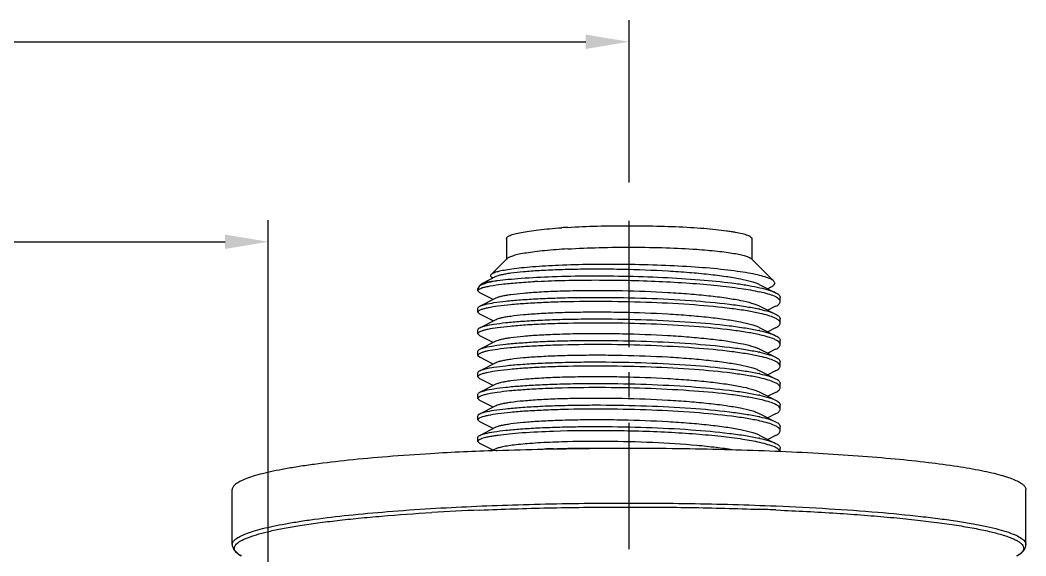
# Model space of a CAD drawing. Extents: x -7342 to 109, y -2615 to 214.
# Drawn here: x -5441.7 to -5372, y -2349.3 to -2312.2 of the extents above; entities that cross this region are included whole.
import ezdxf

# ---------------------------------------------------------------- set-up
doc = ezdxf.new("R2010")
doc.units = 0
doc.header["$LTSCALE"] = 7
doc.linetypes.add('CENTER', pattern=[2, 1.25, -0.25, 0.25, -0.25])
doc.layers.get('0').update_dxf_attribs({"color": 2, "linetype": 'CONTINUOUS'})
doc.layers.add('CL', color=1, linetype='CENTER')
doc.layers.add('DWG', color=7, linetype='CONTINUOUS')

msp = doc.modelspace()

# ---------------------------------------------------------------- linework, layer by layer
for p, q in [((-5399.473, -2323.398), (-5399.473, -2312.153)), ((-5556.473, -2313.653), (-5402.473, -2313.653)), ((-5424.473, -2358.248), (-5424.473, -2326.016)), ((-5531.473, -2327.516), (-5427.473, -2327.516))]:
    msp.add_line(p, q)
at = {"color": 7, "linetype": 'Continuous'}
for p, q in [((-5407.973, -2327.287), (-5407.973, -2328.732)), ((-5390.973, -2327.287), (-5390.973, -2328.732))]:
    msp.add_line(p, q, dxfattribs=at)
at = {"linetype": 'Continuous'}
for p, q in [((-5407.926, -2328.685), (-5409.037, -2329.785)), ((-5391.02, -2328.685), (-5389.451, -2330.237)), ((-5409.644, -2330.399), (-5408.678, -2329.909)), ((-5408.9, -2330.022), (-5408.935, -2330.004)), ((-5409.892, -2330.63), (-5409.95, -2330.745)), ((-5409.95, -2330.912), (-5409.95, -2330.745)), ((-5409.69, -2330.43), (-5409.892, -2330.63)), ((-5409.69, -2330.43), (-5409.644, -2330.399)), ((-5390.452, -2330.465), (-5389.313, -2331.043)), ((-5389.65, -2330.663), (-5389.856, -2330.768)), ((-5409.818, -2331.048), (-5409.95, -2330.912)), ((-5408.9, -2331.513), (-5409.818, -2331.048)), ((-5409.818, -2331.979), (-5408.678, -2331.401)), ((-5388.995, -2331.658), (-5388.995, -2331.369)), ((-5409.95, -2332.404), (-5409.95, -2332.115)), ((-5390.452, -2331.957), (-5390.316, -2332.026)), ((-5390.316, -2332.026), (-5389.313, -2332.535)), ((-5389.313, -2331.984), (-5389.856, -2332.259)), ((-5409.95, -2332.403), (-5409.818, -2332.539)), ((-5408.9, -2333.005), (-5409.818, -2332.539)), ((-5409.818, -2333.471), (-5408.678, -2332.893)), ((-5390.452, -2333.448), (-5390.316, -2333.517)), ((-5390.316, -2333.517), (-5389.313, -2334.027)), ((-5389.313, -2333.475), (-5389.856, -2333.751)), ((-5388.995, -2333.15), (-5388.995, -2332.861)), ((-5409.95, -2333.895), (-5409.95, -2333.607)), ((-5409.95, -2333.895), (-5409.818, -2334.031)), ((-5408.9, -2334.497), (-5409.818, -2334.031)), ((-5409.818, -2334.963), (-5408.678, -2334.384)), ((-5388.995, -2334.641), (-5388.995, -2334.353)), ((-5409.95, -2335.387), (-5409.95, -2335.099)), ((-5409.95, -2335.387), (-5409.818, -2335.523)), ((-5408.9, -2335.989), (-5409.818, -2335.523)), ((-5390.452, -2334.94), (-5390.316, -2335.009)), ((-5390.316, -2335.009), (-5389.313, -2335.519)), ((-5389.313, -2334.967), (-5389.856, -2335.243)), ((-5409.818, -2336.455), (-5408.678, -2335.876)), ((-5388.995, -2336.133), (-5388.995, -2335.844)), ((-5409.95, -2336.879), (-5409.95, -2336.59)), ((-5409.95, -2336.879), (-5409.818, -2337.015)), ((-5408.9, -2337.481), (-5409.818, -2337.015)), ((-5390.452, -2336.432), (-5390.316, -2336.501)), ((-5390.316, -2336.501), (-5389.313, -2337.01)), ((-5389.313, -2336.459), (-5389.856, -2336.735)), ((-5409.818, -2337.946), (-5408.678, -2337.368)), ((-5388.995, -2337.625), (-5388.995, -2337.336)), ((-5409.95, -2338.371), (-5409.95, -2338.082)), ((-5409.95, -2338.371), (-5409.818, -2338.507)), ((-5390.452, -2337.924), (-5390.316, -2337.993)), ((-5390.316, -2337.993), (-5389.313, -2338.502)), ((-5389.313, -2337.951), (-5389.856, -2338.226)), ((-5408.9, -2338.972), (-5409.818, -2338.507)), ((-5409.818, -2339.438), (-5408.678, -2338.86)), ((-5388.995, -2339.117), (-5388.995, -2338.828)), ((-5409.95, -2339.863), (-5409.95, -2339.574)), ((-5390.452, -2339.416), (-5390.316, -2339.485)), ((-5390.316, -2339.485), (-5389.313, -2339.994)), ((-5389.313, -2339.443), (-5389.856, -2339.718)), ((-5409.95, -2339.863), (-5409.818, -2339.998)), ((-5408.9, -2340.464), (-5409.818, -2339.998)), ((-5409.818, -2340.93), (-5408.678, -2340.352)), ((-5388.995, -2340.608), (-5388.995, -2340.32)), ((-5409.95, -2341.354), (-5409.95, -2341.066)), ((-5390.452, -2340.907), (-5390.316, -2340.976)), ((-5390.316, -2340.976), (-5389.313, -2341.486)), ((-5389.313, -2340.934), (-5389.856, -2341.21)), ((-5409.95, -2341.354), (-5409.818, -2341.49)), ((-5408.9, -2341.956), (-5409.818, -2341.49)), ((-5408.98, -2341.997), (-5408.678, -2341.843)), ((-5388.995, -2342.036), (-5388.995, -2341.812)), ((-5408.674, -2341.983), (-5408.613, -2341.981))]:
    msp.add_line(p, q, dxfattribs=at)
at = {"color": 7, "linetype": 'Continuous'}
msp.add_arc((-5400.72, -2376.377), 49.95, 93.44621, 93.92745, dxfattribs=at)
at = {"linetype": 'Continuous'}
for centre, radius, start, end in [((-5409.078, -2332.434), 1.818, 108.02286, 109.92517), ((-5409.029, -2331.942), 1.584, 112.99963, 114.8098), ((-5402.901, -2387.422), 57.237, 92.90324, 93.10092), ((-5392.994, -2343.659), 11.76, 77.25219, 77.65824), ((-5392.994, -2345.152), 11.761, 77.2522, 77.65893), ((-5392.994, -2346.643), 11.76, 77.2522, 77.65845), ((-5392.994, -2348.134), 11.759, 77.25219, 77.65801), ((-5392.994, -2349.627), 11.76, 77.2522, 77.65867), ((-5392.994, -2351.119), 11.761, 77.2522, 77.65841), ((-5392.994, -2352.61), 11.76, 77.2522, 77.65848), ((-5402.388, -2410.154), 68.335, 91.94864, 92.49327)]:
    msp.add_arc(centre, radius, start, end, dxfattribs=at)
at = {"color": 7, "linetype": 'Continuous'}
for points, knots in [([(-5407.973, -2327.287), (-5407.973, -2327.244), (-5407.917, -2327.177), (-5407.82, -2327.117), (-5407.706, -2327.063), (-5407.561, -2327.012), (-5407.309, -2326.938), (-5406.918, -2326.854), (-5406.366, -2326.763), (-5405.708, -2326.68), (-5404.955, -2326.605), (-5404.422, -2326.564), (-5404.142, -2326.545)], [0, 0, 0, 0, 0.032081, 0.056624, 0.088091, 0.126807, 0.172846, 0.286628, 0.428343, 0.596094, 0.787582, 1, 1, 1, 1]), ([(-5403.723, -2326.518), (-5403.04, -2326.476), (-5401.624, -2326.417), (-5399.473, -2326.389), (-5397.322, -2326.418), (-5395.597, -2326.489), (-5394.327, -2326.577), (-5393.495, -2326.652), (-5392.864, -2326.726), (-5392.415, -2326.791), (-5392.044, -2326.853), (-5391.66, -2326.931), (-5391.334, -2327.023), (-5391.144, -2327.107), (-5391.036, -2327.17), (-5390.973, -2327.241), (-5390.973, -2327.287)], [0, 0, 0, 0, 0.159168, 0.329813, 0.500468, 0.659623, 0.731503, 0.796609, 0.853869, 0.879262, 0.902363, 0.941346, 0.970344, 0.981076, 0.989391, 1, 1, 1, 1])]:
    msp.add_open_spline(points, degree=3, knots=knots, dxfattribs=at)
at = {"linetype": 'Continuous'}
for points, knots in [([(-5403.723, -2328.009), (-5402.999, -2327.966), (-5401.497, -2327.905), (-5399.223, -2327.88), (-5396.968, -2327.919), (-5395.492, -2327.989), (-5394.787, -2328.037)], [0, 0, 0, 0, 0.243387, 0.504227, 0.76293, 1, 1, 1, 1]), ([(-5403.723, -2328.009), (-5404.257, -2328.042), (-5405.02, -2328.098), (-5405.978, -2328.204), (-5406.569, -2328.286), (-5407.063, -2328.374), (-5407.452, -2328.467), (-5407.708, -2328.552), (-5407.853, -2328.627), (-5407.906, -2328.665), (-5407.926, -2328.685)], [0, 0, 0, 0, 0.374506, 0.535055, 0.674864, 0.792222, 0.885755, 0.954769, 0.98021, 1, 1, 1, 1]), ([(-5394.787, -2328.037), (-5394.308, -2328.071), (-5393.624, -2328.128), (-5392.765, -2328.23), (-5392.237, -2328.309), (-5391.796, -2328.393), (-5391.447, -2328.481), (-5391.195, -2328.57), (-5391.062, -2328.643), (-5391.02, -2328.685)], [0, 0, 0, 0, 0.374807, 0.534802, 0.67398, 0.790855, 0.884281, 0.953769, 1, 1, 1, 1]), ([(-5404.356, -2329.154), (-5404.957, -2329.18), (-5405.815, -2329.229), (-5406.893, -2329.325), (-5407.553, -2329.402), (-5408.101, -2329.485), (-5408.529, -2329.574), (-5408.807, -2329.655), (-5408.962, -2329.727), (-5409.017, -2329.765), (-5409.037, -2329.784)], [0, 0, 0, 0, 0.380162, 0.542316, 0.682863, 0.799962, 0.892163, 0.958629, 0.982309, 1, 1, 1, 1]), ([(-5389.451, -2330.237), (-5389.479, -2330.209), (-5389.551, -2330.155), (-5389.746, -2330.05), (-5390.085, -2329.929), (-5390.596, -2329.798), (-5391.24, -2329.672), (-5392.006, -2329.555), (-5393.239, -2329.404), (-5394.99, -2329.255), (-5397.265, -2329.137), (-5399.666, -2329.077), (-5402.044, -2329.079), (-5403.605, -2329.121), (-5404.356, -2329.154)], [0, 0, 0, 0, 0.007879, 0.017794, 0.044154, 0.079352, 0.123116, 0.174921, 0.234061, 0.370857, 0.525461, 0.688536, 0.850062, 1, 1, 1, 1]), ([(-5409.037, -2329.784), (-5409.053, -2329.8), (-5409.073, -2329.826), (-5409.077, -2329.867), (-5409.064, -2329.909), (-5409.015, -2329.96), (-5408.965, -2329.989), (-5408.935, -2330.004)], [0, 0, 0, 0, 0.221398, 0.315038, 0.411842, 0.654198, 1, 1, 1, 1]), ([(-5408.678, -2329.909), (-5408.629, -2329.884), (-5408.504, -2329.838), (-5408.282, -2329.781), (-5407.996, -2329.725), (-5407.494, -2329.648), (-5406.724, -2329.566), (-5405.647, -2329.489), (-5404.39, -2329.431), (-5402.99, -2329.397), (-5401.488, -2329.388), (-5399.407, -2329.412), (-5397.339, -2329.49), (-5395.345, -2329.625), (-5394.001, -2329.75), (-5392.815, -2329.895), (-5391.823, -2330.059), (-5391.132, -2330.215), (-5390.701, -2330.354), (-5390.527, -2330.427), (-5390.452, -2330.465)], [0, 0, 0, 0, 0.0091, 0.021596, 0.037485, 0.056692, 0.104564, 0.163927, 0.233105, 0.310117, 0.392748, 0.478614, 0.650119, 0.73083, 0.805057, 0.870697, 0.925932, 0.969321, 0.986273, 1, 1, 1, 1]), ([(-5408.599, -2330.207), (-5408.348, -2330.172), (-5407.798, -2330.109), (-5406.526, -2330.002), (-5404.659, -2329.91), (-5402.185, -2329.865), (-5399.523, -2329.888), (-5396.858, -2329.983), (-5394.373, -2330.146), (-5392.494, -2330.34), (-5391.209, -2330.533), (-5390.653, -2330.64), (-5390.399, -2330.697)], [0, 0, 0, 0, 0.041574, 0.090979, 0.209806, 0.3485, 0.497634, 0.647052, 0.786614, 0.906901, 0.957275, 1, 1, 1, 1]), ([(-5409.693, -2330.504), (-5409.734, -2330.523), (-5409.804, -2330.559), (-5409.868, -2330.606), (-5409.892, -2330.63)], [0, 0, 0, 0, 0.562048, 1, 1, 1, 1]), ([(-5409.835, -2330.785), (-5409.826, -2330.78), (-5409.781, -2330.757), (-5409.734, -2330.738), (-5409.698, -2330.725)], [0, 0, 0, 0, 0.220221, 1, 1, 1, 1]), ([(-5408.599, -2330.207), (-5408.805, -2330.246), (-5409.159, -2330.32), (-5409.507, -2330.424), (-5409.648, -2330.484)], [0, 0, 0, 0, 0.579336, 1, 1, 1, 1]), ([(-5409.644, -2330.399), (-5409.599, -2330.377), (-5409.477, -2330.339), (-5409.254, -2330.292), (-5408.952, -2330.246), (-5408.725, -2330.22), (-5408.599, -2330.207)], [0, 0, 0, 0, 0.14193, 0.356448, 0.643285, 1, 1, 1, 1]), ([(-5409.641, -2330.706), (-5409.562, -2330.68), (-5409.38, -2330.631), (-5408.929, -2330.54), (-5408.211, -2330.44), (-5407.178, -2330.341), (-5406.414, -2330.291), (-5405.997, -2330.269)], [0, 0, 0, 0, 0.067969, 0.153361, 0.37484, 0.659457, 1, 1, 1, 1]), ([(-5405.8, -2330.258), (-5405.167, -2330.226), (-5403.836, -2330.18), (-5401.034, -2330.148), (-5398.159, -2330.209), (-5395.344, -2330.365), (-5393.445, -2330.524), (-5391.814, -2330.72), (-5390.83, -2330.888), (-5390.399, -2330.986)], [0, 0, 0, 0, 0.122973, 0.258703, 0.544102, 0.681164, 0.806326, 0.914127, 1, 1, 1, 1]), ([(-5390.399, -2330.697), (-5390.185, -2330.746), (-5389.816, -2330.84), (-5389.457, -2330.97), (-5389.313, -2331.043)], [0, 0, 0, 0, 0.576212, 1, 1, 1, 1]), ([(-5389.65, -2330.663), (-5389.591, -2330.633), (-5389.511, -2330.587), (-5389.429, -2330.509), (-5389.392, -2330.455), (-5389.374, -2330.399), (-5389.382, -2330.318), (-5389.421, -2330.267), (-5389.451, -2330.237)], [0, 0, 0, 0, 0.344649, 0.477364, 0.588492, 0.685425, 0.779061, 1, 1, 1, 1]), ([(-5409.95, -2330.912), (-5409.95, -2330.906), (-5409.947, -2330.881), (-5409.932, -2330.859), (-5409.918, -2330.845)], [0, 0, 0, 0, 0.223947, 1, 1, 1, 1]), ([(-5409.918, -2330.845), (-5409.913, -2330.84), (-5409.888, -2330.816), (-5409.859, -2330.798), (-5409.835, -2330.785)], [0, 0, 0, 0, 0.213487, 1, 1, 1, 1]), ([(-5409.818, -2331.979), (-5409.767, -2331.954), (-5409.644, -2331.907), (-5409.319, -2331.816), (-5408.77, -2331.717), (-5407.952, -2331.615), (-5406.937, -2331.527), (-5405.748, -2331.454), (-5404.414, -2331.402), (-5402.965, -2331.371), (-5400.902, -2331.361), (-5398.3, -2331.41), (-5395.319, -2331.561), (-5393.031, -2331.766), (-5391.462, -2331.982), (-5390.786, -2332.104), (-5390.48, -2332.171)], [0, 0, 0, 0, 0.008717, 0.020302, 0.052045, 0.094776, 0.147601, 0.209341, 0.278592, 0.35377, 0.433147, 0.597131, 0.755543, 0.893957, 0.951684, 1, 1, 1, 1]), ([(-5408.678, -2331.401), (-5408.629, -2331.376), (-5408.504, -2331.33), (-5408.282, -2331.273), (-5407.996, -2331.217), (-5407.494, -2331.14), (-5406.724, -2331.058), (-5405.647, -2330.98), (-5404.39, -2330.923), (-5402.99, -2330.889), (-5401.487, -2330.88), (-5399.407, -2330.904), (-5397.338, -2330.981), (-5395.345, -2331.117), (-5394.001, -2331.241), (-5392.815, -2331.387), (-5391.823, -2331.551), (-5391.132, -2331.707), (-5390.701, -2331.846), (-5390.527, -2331.919), (-5390.452, -2331.957)], [0, 0, 0, 0, 0.0091, 0.021596, 0.037485, 0.056692, 0.104564, 0.163928, 0.233106, 0.310119, 0.39275, 0.478616, 0.650122, 0.730834, 0.80506, 0.870699, 0.925934, 0.969322, 0.986274, 1, 1, 1, 1]), ([(-5389.395, -2331.292), (-5389.534, -2331.23), (-5389.866, -2331.116), (-5390.206, -2331.03), (-5390.399, -2330.986)], [0, 0, 0, 0, 0.434511, 1, 1, 1, 1]), ([(-5389.155, -2331.426), (-5389.171, -2331.414), (-5389.247, -2331.363), (-5389.33, -2331.322), (-5389.395, -2331.292)], [0, 0, 0, 0, 0.218952, 1, 1, 1, 1]), ([(-5389.313, -2331.043), (-5389.265, -2331.067), (-5389.181, -2331.115), (-5389.078, -2331.195), (-5389.012, -2331.279), (-5388.995, -2331.341), (-5388.995, -2331.369)], [0, 0, 0, 0, 0.337689, 0.608208, 0.821806, 1, 1, 1, 1]), ([(-5409.95, -2332.115), (-5409.95, -2332.09), (-5409.924, -2332.049), (-5409.873, -2332.009), (-5409.838, -2331.989), (-5409.818, -2331.979)], [0, 0, 0, 0, 0.386038, 0.658752, 1, 1, 1, 1]), ([(-5390.399, -2332.478), (-5390.692, -2332.412), (-5391.34, -2332.29), (-5392.85, -2332.075), (-5395.065, -2331.869), (-5397.967, -2331.711), (-5401.003, -2331.644), (-5403.494, -2331.662), (-5405.349, -2331.725), (-5406.564, -2331.79), (-5407.621, -2331.872), (-5408.495, -2331.968), (-5409.1, -2332.062), (-5409.477, -2332.147), (-5409.629, -2332.192), (-5409.695, -2332.216)], [0, 0, 0, 0, 0.046426, 0.102064, 0.236091, 0.390575, 0.551988, 0.706112, 0.776144, 0.839388, 0.894457, 0.940159, 0.975547, 0.989161, 1, 1, 1, 1]), ([(-5389.313, -2331.984), (-5389.265, -2331.96), (-5389.181, -2331.912), (-5389.078, -2331.831), (-5389.012, -2331.748), (-5388.995, -2331.686), (-5388.995, -2331.658)], [0, 0, 0, 0, 0.337738, 0.608304, 0.821951, 1, 1, 1, 1]), ([(-5388.995, -2331.658), (-5388.995, -2331.624), (-5389.021, -2331.546), (-5389.077, -2331.49), (-5389.11, -2331.461)], [0, 0, 0, 0, 0.440448, 1, 1, 1, 1]), ([(-5409.695, -2332.216), (-5409.732, -2332.229), (-5409.799, -2332.257), (-5409.892, -2332.307), (-5409.95, -2332.365), (-5409.95, -2332.403)], [0, 0, 0, 0, 0.368417, 0.651127, 1, 1, 1, 1]), ([(-5408.678, -2332.893), (-5408.629, -2332.867), (-5408.504, -2332.822), (-5408.282, -2332.765), (-5407.996, -2332.709), (-5407.494, -2332.632), (-5406.724, -2332.55), (-5405.647, -2332.472), (-5404.39, -2332.415), (-5402.99, -2332.38), (-5401.488, -2332.372), (-5399.407, -2332.396), (-5397.339, -2332.473), (-5395.345, -2332.609), (-5394.001, -2332.733), (-5392.815, -2332.879), (-5391.823, -2333.042), (-5391.132, -2333.199), (-5390.701, -2333.338), (-5390.527, -2333.41), (-5390.452, -2333.448)], [0, 0, 0, 0, 0.009102, 0.021596, 0.037486, 0.056693, 0.104565, 0.163928, 0.233106, 0.310118, 0.392748, 0.478614, 0.65012, 0.730832, 0.805058, 0.870697, 0.925931, 0.96932, 0.986275, 1, 1, 1, 1]), ([(-5390.399, -2332.189), (-5390.185, -2332.238), (-5389.816, -2332.332), (-5389.457, -2332.462), (-5389.313, -2332.535)], [0, 0, 0, 0, 0.576257, 1, 1, 1, 1]), ([(-5389.4, -2332.782), (-5389.539, -2332.72), (-5389.869, -2332.607), (-5390.207, -2332.521), (-5390.399, -2332.478)], [0, 0, 0, 0, 0.435168, 1, 1, 1, 1]), ([(-5389.123, -2332.942), (-5389.141, -2332.928), (-5389.227, -2332.865), (-5389.323, -2332.816), (-5389.4, -2332.782)], [0, 0, 0, 0, 0.212295, 1, 1, 1, 1]), ([(-5389.313, -2332.535), (-5389.265, -2332.559), (-5389.181, -2332.607), (-5389.078, -2332.687), (-5389.012, -2332.77), (-5388.995, -2332.833), (-5388.995, -2332.861)], [0, 0, 0, 0, 0.337683, 0.608247, 0.821916, 1, 1, 1, 1]), ([(-5409.95, -2333.607), (-5409.95, -2333.581), (-5409.924, -2333.54), (-5409.873, -2333.501), (-5409.838, -2333.481), (-5409.818, -2333.471)], [0, 0, 0, 0, 0.38615, 0.658874, 1, 1, 1, 1]), ([(-5409.818, -2333.471), (-5409.767, -2333.445), (-5409.644, -2333.398), (-5409.319, -2333.308), (-5408.77, -2333.209), (-5407.952, -2333.107), (-5406.937, -2333.018), (-5405.749, -2332.946), (-5404.414, -2332.894), (-5402.965, -2332.863), (-5400.902, -2332.853), (-5398.3, -2332.902), (-5395.319, -2333.053), (-5393.031, -2333.257), (-5391.462, -2333.473), (-5390.786, -2333.596), (-5390.481, -2333.663)], [0, 0, 0, 0, 0.008717, 0.020302, 0.052043, 0.094772, 0.147592, 0.20933, 0.27858, 0.353756, 0.433132, 0.597123, 0.75554, 0.893958, 0.951683, 1, 1, 1, 1]), ([(-5390.399, -2333.97), (-5390.693, -2333.903), (-5391.343, -2333.781), (-5392.858, -2333.565), (-5395.081, -2333.359), (-5397.993, -2333.202), (-5401.036, -2333.135), (-5403.532, -2333.155), (-5405.389, -2333.218), (-5406.602, -2333.284), (-5407.656, -2333.367), (-5408.525, -2333.463), (-5409.125, -2333.558), (-5409.497, -2333.644), (-5409.646, -2333.689), (-5409.71, -2333.713)], [0, 0, 0, 0, 0.046531, 0.102317, 0.236715, 0.391598, 0.553319, 0.707567, 0.777558, 0.840684, 0.895551, 0.940967, 0.975984, 0.989387, 1, 1, 1, 1]), ([(-5389.313, -2333.475), (-5389.265, -2333.451), (-5389.181, -2333.404), (-5389.078, -2333.323), (-5389.012, -2333.24), (-5388.995, -2333.178), (-5388.995, -2333.149)], [0, 0, 0, 0, 0.337692, 0.608212, 0.821845, 1, 1, 1, 1]), ([(-5388.995, -2333.149), (-5388.995, -2333.113), (-5389.025, -2333.03), (-5389.086, -2332.972), (-5389.123, -2332.942)], [0, 0, 0, 0, 0.4358, 1, 1, 1, 1]), ([(-5409.71, -2333.713), (-5409.746, -2333.726), (-5409.809, -2333.753), (-5409.897, -2333.802), (-5409.95, -2333.859), (-5409.95, -2333.895)], [0, 0, 0, 0, 0.366136, 0.647893, 1, 1, 1, 1]), ([(-5408.678, -2334.384), (-5408.629, -2334.359), (-5408.504, -2334.314), (-5408.282, -2334.256), (-5407.996, -2334.201), (-5407.494, -2334.124), (-5406.724, -2334.041), (-5405.647, -2333.964), (-5404.39, -2333.907), (-5402.99, -2333.872), (-5401.488, -2333.863), (-5399.407, -2333.888), (-5397.339, -2333.965), (-5395.345, -2334.101), (-5394.001, -2334.225), (-5392.815, -2334.37), (-5391.823, -2334.534), (-5391.132, -2334.691), (-5390.701, -2334.83), (-5390.527, -2334.902), (-5390.452, -2334.94)], [0, 0, 0, 0, 0.009101, 0.021597, 0.037485, 0.056694, 0.104566, 0.163928, 0.233105, 0.310117, 0.392747, 0.478614, 0.650119, 0.73083, 0.805056, 0.870695, 0.92593, 0.96932, 0.986272, 1, 1, 1, 1]), ([(-5390.399, -2333.681), (-5390.185, -2333.729), (-5389.816, -2333.824), (-5389.457, -2333.954), (-5389.313, -2334.027)], [0, 0, 0, 0, 0.576211, 1, 1, 1, 1]), ([(-5389.4, -2334.274), (-5389.538, -2334.212), (-5389.869, -2334.098), (-5390.207, -2334.013), (-5390.399, -2333.97)], [0, 0, 0, 0, 0.435127, 1, 1, 1, 1]), ([(-5389.313, -2334.027), (-5389.265, -2334.051), (-5389.181, -2334.098), (-5389.078, -2334.179), (-5389.012, -2334.262), (-5388.995, -2334.324), (-5388.995, -2334.353)], [0, 0, 0, 0, 0.337676, 0.608199, 0.821808, 1, 1, 1, 1]), ([(-5409.818, -2334.963), (-5409.767, -2334.937), (-5409.644, -2334.89), (-5409.319, -2334.8), (-5408.77, -2334.701), (-5407.952, -2334.599), (-5406.937, -2334.51), (-5405.748, -2334.438), (-5404.414, -2334.385), (-5402.965, -2334.355), (-5400.902, -2334.345), (-5398.3, -2334.394), (-5395.319, -2334.545), (-5393.031, -2334.749), (-5391.462, -2334.965), (-5390.786, -2335.088), (-5390.481, -2335.155)], [0, 0, 0, 0, 0.008717, 0.020302, 0.052043, 0.094772, 0.147594, 0.209334, 0.278585, 0.353764, 0.433144, 0.59713, 0.755544, 0.893958, 0.951683, 1, 1, 1, 1]), ([(-5390.399, -2335.461), (-5390.693, -2335.395), (-5391.343, -2335.273), (-5392.859, -2335.057), (-5395.082, -2334.851), (-5397.995, -2334.694), (-5401.039, -2334.627), (-5403.535, -2334.647), (-5405.392, -2334.71), (-5406.605, -2334.776), (-5407.658, -2334.859), (-5408.527, -2334.956), (-5409.127, -2335.05), (-5409.498, -2335.136), (-5409.647, -2335.181), (-5409.711, -2335.205)], [0, 0, 0, 0, 0.04654, 0.102342, 0.236777, 0.391691, 0.553437, 0.707689, 0.777675, 0.840788, 0.895638, 0.941031, 0.97602, 0.989405, 1, 1, 1, 1]), ([(-5389.119, -2334.437), (-5389.137, -2334.423), (-5389.224, -2334.358), (-5389.322, -2334.309), (-5389.4, -2334.274)], [0, 0, 0, 0, 0.211507, 1, 1, 1, 1]), ([(-5389.313, -2334.967), (-5389.265, -2334.943), (-5389.181, -2334.896), (-5389.078, -2334.815), (-5389.012, -2334.732), (-5388.995, -2334.67), (-5388.995, -2334.641)], [0, 0, 0, 0, 0.337637, 0.608169, 0.821838, 1, 1, 1, 1]), ([(-5388.995, -2334.641), (-5388.995, -2334.606), (-5389.024, -2334.524), (-5389.083, -2334.466), (-5389.119, -2334.437)], [0, 0, 0, 0, 0.437193, 1, 1, 1, 1]), ([(-5409.95, -2335.099), (-5409.95, -2335.073), (-5409.924, -2335.032), (-5409.873, -2334.993), (-5409.838, -2334.973), (-5409.818, -2334.963)], [0, 0, 0, 0, 0.386035, 0.658751, 1, 1, 1, 1]), ([(-5409.711, -2335.205), (-5409.747, -2335.219), (-5409.809, -2335.245), (-5409.897, -2335.294), (-5409.95, -2335.351), (-5409.95, -2335.387)], [0, 0, 0, 0, 0.365908, 0.647583, 1, 1, 1, 1]), ([(-5408.678, -2335.876), (-5408.629, -2335.851), (-5408.504, -2335.806), (-5408.282, -2335.748), (-5407.996, -2335.692), (-5407.494, -2335.615), (-5406.724, -2335.533), (-5405.647, -2335.456), (-5404.39, -2335.398), (-5402.99, -2335.364), (-5401.488, -2335.355), (-5399.407, -2335.38), (-5397.339, -2335.457), (-5395.345, -2335.592), (-5394.001, -2335.717), (-5392.815, -2335.862), (-5391.823, -2336.026), (-5391.132, -2336.182), (-5390.701, -2336.322), (-5390.527, -2336.394), (-5390.452, -2336.432)], [0, 0, 0, 0, 0.009099, 0.021596, 0.037483, 0.056692, 0.104564, 0.163926, 0.233104, 0.310116, 0.392747, 0.478613, 0.650119, 0.73083, 0.805056, 0.870696, 0.925932, 0.969321, 0.986273, 1, 1, 1, 1]), ([(-5390.399, -2335.173), (-5390.185, -2335.221), (-5389.816, -2335.315), (-5389.457, -2335.445), (-5389.313, -2335.519)], [0, 0, 0, 0, 0.576206, 1, 1, 1, 1]), ([(-5389.395, -2335.768), (-5389.534, -2335.705), (-5389.866, -2335.591), (-5390.206, -2335.505), (-5390.399, -2335.461)], [0, 0, 0, 0, 0.434469, 1, 1, 1, 1]), ([(-5389.313, -2335.519), (-5389.265, -2335.543), (-5389.181, -2335.59), (-5389.078, -2335.671), (-5389.012, -2335.754), (-5388.995, -2335.816), (-5388.995, -2335.845)], [0, 0, 0, 0, 0.337718, 0.608238, 0.821813, 1, 1, 1, 1]), ([(-5409.818, -2336.455), (-5409.767, -2336.429), (-5409.644, -2336.382), (-5409.319, -2336.292), (-5408.77, -2336.193), (-5407.952, -2336.091), (-5406.937, -2336.002), (-5405.748, -2335.93), (-5404.414, -2335.877), (-5402.965, -2335.846), (-5400.902, -2335.837), (-5398.3, -2335.885), (-5395.319, -2336.037), (-5393.031, -2336.241), (-5391.462, -2336.457), (-5390.786, -2336.58), (-5390.48, -2336.647)], [0, 0, 0, 0, 0.008717, 0.020302, 0.052045, 0.094775, 0.147598, 0.209335, 0.278585, 0.353763, 0.43314, 0.597124, 0.755537, 0.893956, 0.951684, 1, 1, 1, 1]), ([(-5390.399, -2336.953), (-5390.692, -2336.887), (-5391.342, -2336.765), (-5392.856, -2336.549), (-5395.077, -2336.343), (-5397.986, -2336.186), (-5401.028, -2336.119), (-5403.522, -2336.138), (-5405.379, -2336.201), (-5406.593, -2336.267), (-5407.647, -2336.349), (-5408.517, -2336.446), (-5409.119, -2336.541), (-5409.492, -2336.627), (-5409.641, -2336.671), (-5409.706, -2336.695)], [0, 0, 0, 0, 0.046505, 0.102253, 0.236556, 0.391339, 0.55299, 0.707206, 0.777206, 0.84036, 0.895276, 0.940764, 0.975874, 0.98933, 1, 1, 1, 1]), ([(-5389.156, -2335.901), (-5389.172, -2335.889), (-5389.248, -2335.838), (-5389.33, -2335.797), (-5389.395, -2335.768)], [0, 0, 0, 0, 0.219164, 1, 1, 1, 1]), ([(-5389.313, -2336.459), (-5389.265, -2336.435), (-5389.181, -2336.387), (-5389.078, -2336.307), (-5389.012, -2336.224), (-5388.995, -2336.161), (-5388.995, -2336.133)], [0, 0, 0, 0, 0.33771, 0.608237, 0.821839, 1, 1, 1, 1]), ([(-5388.995, -2336.133), (-5388.995, -2336.099), (-5389.021, -2336.022), (-5389.076, -2335.965), (-5389.109, -2335.937)], [0, 0, 0, 0, 0.440834, 1, 1, 1, 1]), ([(-5409.95, -2336.59), (-5409.95, -2336.565), (-5409.924, -2336.524), (-5409.873, -2336.485), (-5409.838, -2336.465), (-5409.818, -2336.455)], [0, 0, 0, 0, 0.386054, 0.65877, 1, 1, 1, 1]), ([(-5409.706, -2336.695), (-5409.742, -2336.709), (-5409.806, -2336.735), (-5409.896, -2336.785), (-5409.95, -2336.842), (-5409.95, -2336.879)], [0, 0, 0, 0, 0.366663, 0.648657, 1, 1, 1, 1]), ([(-5408.678, -2337.368), (-5408.629, -2337.343), (-5408.504, -2337.297), (-5408.282, -2337.24), (-5407.996, -2337.184), (-5407.494, -2337.107), (-5406.724, -2337.025), (-5405.647, -2336.948), (-5404.39, -2336.89), (-5402.99, -2336.856), (-5401.488, -2336.847), (-5399.407, -2336.871), (-5397.339, -2336.949), (-5395.345, -2337.084), (-5394.001, -2337.208), (-5392.815, -2337.354), (-5391.823, -2337.518), (-5391.132, -2337.674), (-5390.701, -2337.813), (-5390.527, -2337.886), (-5390.452, -2337.924)], [0, 0, 0, 0, 0.009101, 0.021596, 0.037485, 0.056692, 0.104564, 0.163928, 0.233106, 0.310118, 0.392748, 0.478614, 0.65012, 0.730831, 0.805058, 0.870697, 0.925932, 0.969321, 0.986275, 1, 1, 1, 1]), ([(-5390.399, -2336.665), (-5390.185, -2336.713), (-5389.816, -2336.807), (-5389.457, -2336.937), (-5389.313, -2337.01)], [0, 0, 0, 0, 0.57625, 1, 1, 1, 1]), ([(-5389.402, -2337.257), (-5389.54, -2337.195), (-5389.87, -2337.082), (-5390.207, -2336.997), (-5390.399, -2336.953)], [0, 0, 0, 0, 0.435342, 1, 1, 1, 1]), ([(-5389.313, -2337.01), (-5389.265, -2337.034), (-5389.181, -2337.082), (-5389.078, -2337.162), (-5389.012, -2337.246), (-5388.995, -2337.308), (-5388.995, -2337.336)], [0, 0, 0, 0, 0.337676, 0.608191, 0.821818, 1, 1, 1, 1]), ([(-5409.818, -2337.946), (-5409.767, -2337.921), (-5409.644, -2337.874), (-5409.319, -2337.783), (-5408.77, -2337.685), (-5407.952, -2337.582), (-5406.937, -2337.494), (-5405.749, -2337.422), (-5404.414, -2337.369), (-5402.965, -2337.338), (-5400.902, -2337.329), (-5398.3, -2337.377), (-5395.319, -2337.528), (-5393.031, -2337.733), (-5391.462, -2337.949), (-5390.786, -2338.071), (-5390.481, -2338.138)], [0, 0, 0, 0, 0.008717, 0.020302, 0.052043, 0.094771, 0.147592, 0.209329, 0.278579, 0.353755, 0.433135, 0.597129, 0.755544, 0.893958, 0.951683, 1, 1, 1, 1]), ([(-5390.399, -2338.445), (-5390.693, -2338.379), (-5391.345, -2338.256), (-5392.863, -2338.04), (-5395.089, -2337.834), (-5398.006, -2337.677), (-5401.054, -2337.61), (-5403.552, -2337.63), (-5405.409, -2337.694), (-5406.622, -2337.761), (-5407.674, -2337.844), (-5408.541, -2337.941), (-5409.138, -2338.036), (-5409.507, -2338.122), (-5409.654, -2338.167), (-5409.718, -2338.191)], [0, 0, 0, 0, 0.046587, 0.102452, 0.237057, 0.392151, 0.554034, 0.708338, 0.778305, 0.841367, 0.896128, 0.941392, 0.976215, 0.989506, 1, 1, 1, 1]), ([(-5389.112, -2337.427), (-5389.13, -2337.411), (-5389.22, -2337.344), (-5389.321, -2337.293), (-5389.402, -2337.257)], [0, 0, 0, 0, 0.209882, 1, 1, 1, 1]), ([(-5389.313, -2337.951), (-5389.265, -2337.927), (-5389.181, -2337.879), (-5389.078, -2337.799), (-5389.012, -2337.716), (-5388.995, -2337.653), (-5388.995, -2337.625)], [0, 0, 0, 0, 0.337599, 0.60814, 0.821835, 1, 1, 1, 1]), ([(-5388.995, -2337.625), (-5388.995, -2337.591), (-5389.022, -2337.512), (-5389.078, -2337.455), (-5389.112, -2337.427)], [0, 0, 0, 0, 0.439695, 1, 1, 1, 1]), ([(-5409.95, -2338.082), (-5409.95, -2338.057), (-5409.924, -2338.016), (-5409.873, -2337.977), (-5409.838, -2337.956), (-5409.818, -2337.946)], [0, 0, 0, 0, 0.386111, 0.658829, 1, 1, 1, 1]), ([(-5409.718, -2338.191), (-5409.752, -2338.205), (-5409.813, -2338.231), (-5409.899, -2338.279), (-5409.95, -2338.335), (-5409.95, -2338.371)], [0, 0, 0, 0, 0.364806, 0.646043, 1, 1, 1, 1]), ([(-5408.678, -2338.86), (-5408.629, -2338.835), (-5408.504, -2338.789), (-5408.282, -2338.732), (-5407.996, -2338.676), (-5407.494, -2338.599), (-5406.724, -2338.517), (-5405.647, -2338.439), (-5404.39, -2338.382), (-5402.99, -2338.348), (-5401.488, -2338.339), (-5399.407, -2338.363), (-5397.339, -2338.44), (-5395.345, -2338.576), (-5394.001, -2338.7), (-5392.815, -2338.846), (-5391.823, -2339.01), (-5391.132, -2339.166), (-5390.701, -2339.305), (-5390.527, -2339.378), (-5390.452, -2339.416)], [0, 0, 0, 0, 0.009102, 0.021596, 0.037486, 0.056694, 0.104566, 0.163929, 0.233106, 0.310118, 0.392748, 0.478614, 0.65012, 0.730831, 0.805056, 0.870695, 0.92593, 0.96932, 0.986273, 1, 1, 1, 1]), ([(-5390.399, -2338.156), (-5390.185, -2338.205), (-5389.816, -2338.299), (-5389.457, -2338.429), (-5389.313, -2338.502)], [0, 0, 0, 0, 0.576196, 1, 1, 1, 1]), ([(-5409.818, -2339.438), (-5409.767, -2339.413), (-5409.644, -2339.365), (-5409.319, -2339.275), (-5408.77, -2339.176), (-5407.952, -2339.074), (-5406.937, -2338.985), (-5405.748, -2338.913), (-5404.414, -2338.861), (-5402.965, -2338.83), (-5400.902, -2338.82), (-5398.3, -2338.869), (-5395.319, -2339.02), (-5393.031, -2339.224), (-5391.462, -2339.441), (-5390.786, -2339.563), (-5390.481, -2339.63)], [0, 0, 0, 0, 0.008717, 0.020302, 0.052042, 0.094771, 0.147594, 0.209334, 0.278584, 0.353761, 0.433137, 0.597119, 0.755533, 0.893956, 0.951684, 1, 1, 1, 1]), ([(-5390.399, -2339.937), (-5390.692, -2339.871), (-5391.341, -2339.749), (-5392.852, -2339.533), (-5395.068, -2339.327), (-5397.973, -2339.17), (-5401.01, -2339.103), (-5403.502, -2339.121), (-5405.358, -2339.184), (-5406.572, -2339.249), (-5407.628, -2339.331), (-5408.501, -2339.428), (-5409.105, -2339.522), (-5409.481, -2339.607), (-5409.632, -2339.652), (-5409.698, -2339.676)], [0, 0, 0, 0, 0.046449, 0.102121, 0.236226, 0.390797, 0.552274, 0.706425, 0.776449, 0.839667, 0.894692, 0.940333, 0.975641, 0.98921, 1, 1, 1, 1]), ([(-5389.401, -2338.749), (-5389.539, -2338.687), (-5389.87, -2338.574), (-5390.207, -2338.488), (-5390.399, -2338.445)], [0, 0, 0, 0, 0.435242, 1, 1, 1, 1]), ([(-5389.12, -2338.912), (-5389.138, -2338.897), (-5389.225, -2338.833), (-5389.323, -2338.784), (-5389.401, -2338.749)], [0, 0, 0, 0, 0.211695, 1, 1, 1, 1]), ([(-5389.313, -2338.502), (-5389.265, -2338.526), (-5389.181, -2338.574), (-5389.078, -2338.654), (-5389.012, -2338.738), (-5388.995, -2338.8), (-5388.995, -2338.828)], [0, 0, 0, 0, 0.337755, 0.608277, 0.821822, 1, 1, 1, 1]), ([(-5389.313, -2339.443), (-5389.265, -2339.418), (-5389.181, -2339.371), (-5389.078, -2339.29), (-5389.012, -2339.207), (-5388.995, -2339.145), (-5388.995, -2339.117)], [0, 0, 0, 0, 0.337692, 0.608214, 0.821847, 1, 1, 1, 1]), ([(-5388.995, -2339.117), (-5388.995, -2339.081), (-5389.024, -2338.999), (-5389.084, -2338.941), (-5389.12, -2338.912)], [0, 0, 0, 0, 0.436739, 1, 1, 1, 1]), ([(-5409.95, -2339.574), (-5409.95, -2339.549), (-5409.924, -2339.508), (-5409.873, -2339.468), (-5409.838, -2339.448), (-5409.818, -2339.438)], [0, 0, 0, 0, 0.386044, 0.658756, 1, 1, 1, 1]), ([(-5409.698, -2339.676), (-5409.735, -2339.69), (-5409.801, -2339.717), (-5409.893, -2339.766), (-5409.95, -2339.825), (-5409.95, -2339.863)], [0, 0, 0, 0, 0.367988, 0.6505, 1, 1, 1, 1]), ([(-5390.399, -2339.648), (-5390.185, -2339.697), (-5389.816, -2339.791), (-5389.457, -2339.921), (-5389.313, -2339.994)], [0, 0, 0, 0, 0.576208, 1, 1, 1, 1]), ([(-5409.818, -2340.93), (-5409.767, -2340.904), (-5409.644, -2340.857), (-5409.319, -2340.767), (-5408.77, -2340.668), (-5407.952, -2340.566), (-5406.937, -2340.477), (-5405.748, -2340.405), (-5404.414, -2340.353), (-5402.965, -2340.322), (-5400.902, -2340.312), (-5398.3, -2340.361), (-5395.319, -2340.512), (-5393.031, -2340.716), (-5391.462, -2340.932), (-5390.786, -2341.055), (-5390.481, -2341.122)], [0, 0, 0, 0, 0.008717, 0.020302, 0.052045, 0.094774, 0.147596, 0.209334, 0.278585, 0.353764, 0.433141, 0.597127, 0.755543, 0.893957, 0.951683, 1, 1, 1, 1]), ([(-5408.678, -2340.352), (-5408.629, -2340.326), (-5408.504, -2340.281), (-5408.282, -2340.224), (-5407.996, -2340.168), (-5407.494, -2340.091), (-5406.724, -2340.009), (-5405.647, -2339.931), (-5404.39, -2339.874), (-5402.99, -2339.839), (-5401.488, -2339.831), (-5399.407, -2339.855), (-5397.339, -2339.932), (-5395.345, -2340.068), (-5394.001, -2340.192), (-5392.815, -2340.338), (-5391.823, -2340.501), (-5391.132, -2340.658), (-5390.701, -2340.797), (-5390.527, -2340.869), (-5390.452, -2340.907)], [0, 0, 0, 0, 0.009099, 0.021596, 0.037483, 0.056693, 0.104564, 0.163927, 0.233104, 0.310116, 0.392747, 0.478613, 0.650118, 0.73083, 0.805056, 0.870695, 0.925931, 0.969321, 0.986272, 1, 1, 1, 1]), ([(-5389.4, -2340.241), (-5389.539, -2340.179), (-5389.869, -2340.066), (-5390.207, -2339.98), (-5390.399, -2339.937)], [0, 0, 0, 0, 0.435181, 1, 1, 1, 1]), ([(-5389.123, -2340.401), (-5389.141, -2340.387), (-5389.227, -2340.324), (-5389.323, -2340.275), (-5389.4, -2340.241)], [0, 0, 0, 0, 0.212301, 1, 1, 1, 1]), ([(-5389.313, -2339.994), (-5389.265, -2340.018), (-5389.181, -2340.065), (-5389.078, -2340.146), (-5389.012, -2340.229), (-5388.995, -2340.292), (-5388.995, -2340.32)], [0, 0, 0, 0, 0.337677, 0.608201, 0.821808, 1, 1, 1, 1]), ([(-5388.995, -2340.608), (-5388.995, -2340.572), (-5389.025, -2340.489), (-5389.086, -2340.431), (-5389.123, -2340.401)], [0, 0, 0, 0, 0.435776, 1, 1, 1, 1]), ([(-5404.712, -2340.655), (-5405.436, -2340.68), (-5406.461, -2340.729), (-5407.739, -2340.835), (-5408.402, -2340.909), (-5408.857, -2340.976), (-5409.14, -2341.025), (-5409.382, -2341.075), (-5409.58, -2341.127), (-5409.739, -2341.181), (-5409.864, -2341.238), (-5409.95, -2341.307), (-5409.95, -2341.354)], [0, 0, 0, 0, 0.406468, 0.576093, 0.719479, 0.780589, 0.834333, 0.880527, 0.919052, 0.949894, 0.973192, 1, 1, 1, 1]), ([(-5409.95, -2341.066), (-5409.95, -2341.04), (-5409.924, -2340.999), (-5409.873, -2340.96), (-5409.838, -2340.94), (-5409.818, -2340.93)], [0, 0, 0, 0, 0.386074, 0.658797, 1, 1, 1, 1]), ([(-5390.399, -2341.429), (-5390.795, -2341.339), (-5391.691, -2341.182), (-5393.173, -2340.996), (-5394.896, -2340.842), (-5397.478, -2340.68), (-5400.77, -2340.587), (-5403.422, -2340.611), (-5404.712, -2340.655)], [0, 0, 0, 0, 0.084736, 0.190005, 0.311992, 0.446141, 0.730376, 1, 1, 1, 1]), ([(-5390.399, -2341.14), (-5390.185, -2341.188), (-5389.816, -2341.283), (-5389.457, -2341.413), (-5389.313, -2341.486)], [0, 0, 0, 0, 0.576211, 1, 1, 1, 1]), ([(-5389.313, -2340.934), (-5389.265, -2340.91), (-5389.181, -2340.863), (-5389.078, -2340.782), (-5389.012, -2340.699), (-5388.995, -2340.637), (-5388.995, -2340.608)], [0, 0, 0, 0, 0.337688, 0.608209, 0.821845, 1, 1, 1, 1]), ([(-5408.678, -2341.843), (-5408.61, -2341.809), (-5408.429, -2341.75), (-5408.1, -2341.677), (-5407.665, -2341.607), (-5407.128, -2341.542), (-5406.496, -2341.484), (-5405.487, -2341.413), (-5404.688, -2341.379), (-5404.131, -2341.362)], [0, 0, 0, 0, 0.050262, 0.123767, 0.220158, 0.3385, 0.477407, 0.635274, 1, 1, 1, 1]), ([(-5404.712, -2341.858), (-5404.38, -2341.847), (-5402.97, -2341.808), (-5401.56, -2341.804), (-5400.483, -2341.818)], [0, 0, 0, 0, 0.235713, 1, 1, 1, 1]), ([(-5404.131, -2341.362), (-5403.112, -2341.33), (-5401.009, -2341.312), (-5397.888, -2341.391), (-5395.343, -2341.55), (-5393.501, -2341.74), (-5392.677, -2341.854), (-5392.296, -2341.917)], [0, 0, 0, 0, 0.257647, 0.531813, 0.789513, 0.90238, 1, 1, 1, 1]), ([(-5389.401, -2341.732), (-5389.54, -2341.67), (-5389.87, -2341.557), (-5390.207, -2341.472), (-5390.399, -2341.429)], [0, 0, 0, 0, 0.435317, 1, 1, 1, 1]), ([(-5389.114, -2341.9), (-5389.132, -2341.885), (-5389.221, -2341.818), (-5389.321, -2341.768), (-5389.401, -2341.732)], [0, 0, 0, 0, 0.210408, 1, 1, 1, 1]), ([(-5389.313, -2341.486), (-5389.265, -2341.51), (-5389.181, -2341.557), (-5389.078, -2341.638), (-5389.012, -2341.721), (-5388.995, -2341.783), (-5388.995, -2341.812)], [0, 0, 0, 0, 0.337676, 0.608197, 0.821805, 1, 1, 1, 1]), ([(-5389.008, -2342.034), (-5389.013, -2342.022), (-5389.039, -2341.971), (-5389.08, -2341.929), (-5389.114, -2341.9)], [0, 0, 0, 0, 0.217772, 1, 1, 1, 1])]:
    msp.add_open_spline(points, degree=3, knots=knots, dxfattribs=at)
for points in [[(-5389.11, -2331.461), (-5389.124, -2331.449), (-5389.139, -2331.437), (-5389.155, -2331.426)], [(-5389.109, -2335.937), (-5389.124, -2335.924), (-5389.14, -2335.912), (-5389.156, -2335.901)]]:
    msp.add_open_spline(points, degree=3, dxfattribs=at)
for points in [[(-5402.473, -2313.153), (-5402.473, -2314.153), (-5399.473, -2313.653)], [(-5427.473, -2327.016), (-5427.473, -2328.016), (-5424.473, -2327.516)]]:
    msp.add_solid(points)
at = {"layer": 'CL', "color": 1}
msp.add_line((-5399.473, -2390.809), (-5399.473, -2324.398), dxfattribs=at)
at = {"layer": 'DWG'}
for p, q in [((-5426.973, -2348.495), (-5426.973, -2344.691)), ((-5371.973, -2348.495), (-5371.973, -2344.691)), ((-5389.296, -2346.103), (-5388.969, -2346.117))]:
    msp.add_line(p, q, dxfattribs=at)
for centre, radius, start, end in [((-5401.651, -2534.92), 193.065, 92.08463, 93.43634), ((-5398.341, -2562.225), 216.311, 87.6035, 87.90589), ((-5401.919, -2532.913), 186.97, 92.4189, 93.44262)]:
    msp.add_arc(centre, radius, start, end, dxfattribs=at)
for points, knots in [([(-5408.613, -2341.981), (-5406.483, -2341.903), (-5402.17, -2341.805), (-5396.783, -2341.815), (-5392.49, -2341.905), (-5389.389, -2342.011), (-5386.43, -2342.154), (-5383.658, -2342.332), (-5381.109, -2342.543), (-5378.822, -2342.783), (-5376.828, -2343.049), (-5375.365, -2343.299), (-5374.364, -2343.515), (-5373.744, -2343.672), (-5373.214, -2343.832), (-5372.777, -2343.994), (-5372.433, -2344.159), (-5372.209, -2344.306), (-5372.084, -2344.428), (-5372.004, -2344.537), (-5371.973, -2344.632), (-5371.973, -2344.691)], [0, 0, 0, 0, 0.172276, 0.348704, 0.435379, 0.519395, 0.599573, 0.67479, 0.743999, 0.806244, 0.860679, 0.906591, 0.926172, 0.943433, 0.958341, 0.970888, 0.981109, 0.989112, 0.992366, 0.995198, 1, 1, 1, 1]), ([(-5413.223, -2342.203), (-5414.22, -2342.263), (-5416.121, -2342.394), (-5418.811, -2342.637), (-5420.852, -2342.875), (-5422.307, -2343.086), (-5423.257, -2343.245), (-5424.104, -2343.409), (-5424.847, -2343.578), (-5425.481, -2343.751), (-5426.006, -2343.928), (-5426.418, -2344.107), (-5426.687, -2344.268), (-5426.838, -2344.402), (-5426.915, -2344.496), (-5426.962, -2344.592), (-5426.973, -2344.659), (-5426.973, -2344.691)], [0, 0, 0, 0, 0.210935, 0.401997, 0.570039, 0.644562, 0.712355, 0.773165, 0.826787, 0.873069, 0.91194, 0.943443, 0.96785, 0.977624, 0.986005, 0.993306, 1, 1, 1, 1]), ([(-5426.973, -2348.495), (-5426.973, -2348.463), (-5426.962, -2348.397), (-5426.915, -2348.301), (-5426.838, -2348.206), (-5426.687, -2348.072), (-5426.418, -2347.911), (-5426.006, -2347.732), (-5425.482, -2347.556), (-5424.847, -2347.382), (-5424.104, -2347.213), (-5423.257, -2347.049), (-5422.307, -2346.89), (-5420.852, -2346.68), (-5418.811, -2346.441), (-5416.121, -2346.198), (-5414.22, -2346.067), (-5413.223, -2346.007)], [0, 0, 0, 0, 0.006694, 0.013995, 0.022375, 0.03215, 0.056555, 0.088058, 0.126928, 0.173211, 0.226833, 0.287642, 0.355435, 0.429959, 0.598, 0.789069, 1, 1, 1, 1]), ([(-5413.223, -2346.007), (-5411.331, -2345.893), (-5407.408, -2345.72), (-5401.419, -2345.605), (-5395.332, -2345.631), (-5391.276, -2345.743), (-5389.285, -2345.826)], [0, 0, 0, 0, 0.237454, 0.49181, 0.750318, 1, 1, 1, 1]), ([(-5409.811, -2346.109), (-5408.235, -2346.042), (-5405.021, -2345.941), (-5400.162, -2345.883), (-5395.279, -2345.916), (-5392.036, -2345.999), (-5390.437, -2346.058)], [0, 0, 0, 0, 0.244166, 0.497696, 0.752385, 1, 1, 1, 1]), ([(-5389.285, -2345.826), (-5388.059, -2345.877), (-5385.708, -2345.996), (-5382.362, -2346.233), (-5379.8, -2346.478), (-5377.958, -2346.701), (-5376.749, -2346.872), (-5375.666, -2347.052), (-5374.714, -2347.239), (-5373.899, -2347.432), (-5373.224, -2347.63), (-5372.693, -2347.831), (-5372.345, -2348.012), (-5372.148, -2348.165), (-5372.049, -2348.272), (-5371.987, -2348.382), (-5371.973, -2348.459), (-5371.973, -2348.495)], [0, 0, 0, 0, 0.207061, 0.397084, 0.565965, 0.641332, 0.710115, 0.771961, 0.826579, 0.873727, 0.913253, 0.945112, 0.96948, 0.979047, 0.987079, 0.993891, 1, 1, 1, 1]), ([(-5426.346, -2349.285), (-5426.457, -2349.223), (-5426.607, -2349.128), (-5426.752, -2348.967), (-5426.812, -2348.853), (-5426.828, -2348.736), (-5426.797, -2348.619), (-5426.725, -2348.507), (-5426.613, -2348.397), (-5426.462, -2348.289), (-5426.188, -2348.135), (-5425.742, -2347.951), (-5425.088, -2347.746), (-5424.282, -2347.546), (-5423.33, -2347.352), (-5422.237, -2347.166), (-5421.009, -2346.989), (-5419.652, -2346.822), (-5418.177, -2346.666), (-5415.996, -2346.469), (-5414.306, -2346.35), (-5413.147, -2346.28)], [0, 0, 0, 0, 0.025514, 0.035266, 0.043515, 0.050976, 0.058596, 0.067268, 0.077611, 0.089989, 0.104604, 0.14093, 0.186997, 0.242816, 0.308206, 0.382879, 0.466451, 0.558475, 0.658426, 0.765751, 1, 1, 1, 1]), ([(-5388.969, -2346.117), (-5387.592, -2346.176), (-5385.577, -2346.284), (-5382.966, -2346.472), (-5381.177, -2346.626), (-5379.521, -2346.796), (-5378.009, -2346.979), (-5376.653, -2347.174), (-5375.462, -2347.38), (-5374.445, -2347.595), (-5373.711, -2347.789), (-5373.219, -2347.952), (-5372.918, -2348.068), (-5372.664, -2348.186), (-5372.458, -2348.304), (-5372.3, -2348.424), (-5372.19, -2348.546), (-5372.127, -2348.673), (-5372.118, -2348.856), (-5372.238, -2349.031), (-5372.415, -2349.175), (-5372.533, -2349.248), (-5372.599, -2349.285)], [0, 0, 0, 0, 0.229153, 0.335422, 0.435135, 0.52759, 0.612144, 0.688222, 0.755321, 0.813029, 0.861047, 0.881373, 0.899243, 0.914687, 0.92777, 0.938627, 0.947518, 0.954925, 0.961677, 0.977122, 0.987473, 1, 1, 1, 1]), ([(-5426.973, -2348.495), (-5426.973, -2348.582), (-5426.934, -2348.754), (-5426.785, -2348.968), (-5426.584, -2349.143), (-5426.429, -2349.239), (-5426.346, -2349.285)], [0, 0, 0, 0, 0.246804, 0.483678, 0.730758, 1, 1, 1, 1]), ([(-5372.599, -2349.285), (-5372.517, -2349.239), (-5372.362, -2349.143), (-5372.16, -2348.968), (-5372.012, -2348.754), (-5371.973, -2348.582), (-5371.973, -2348.495)], [0, 0, 0, 0, 0.269242, 0.516322, 0.753196, 1, 1, 1, 1])]:
    msp.add_open_spline(points, degree=3, knots=knots, dxfattribs=at)

doc.saveas('drawing.dxf')
